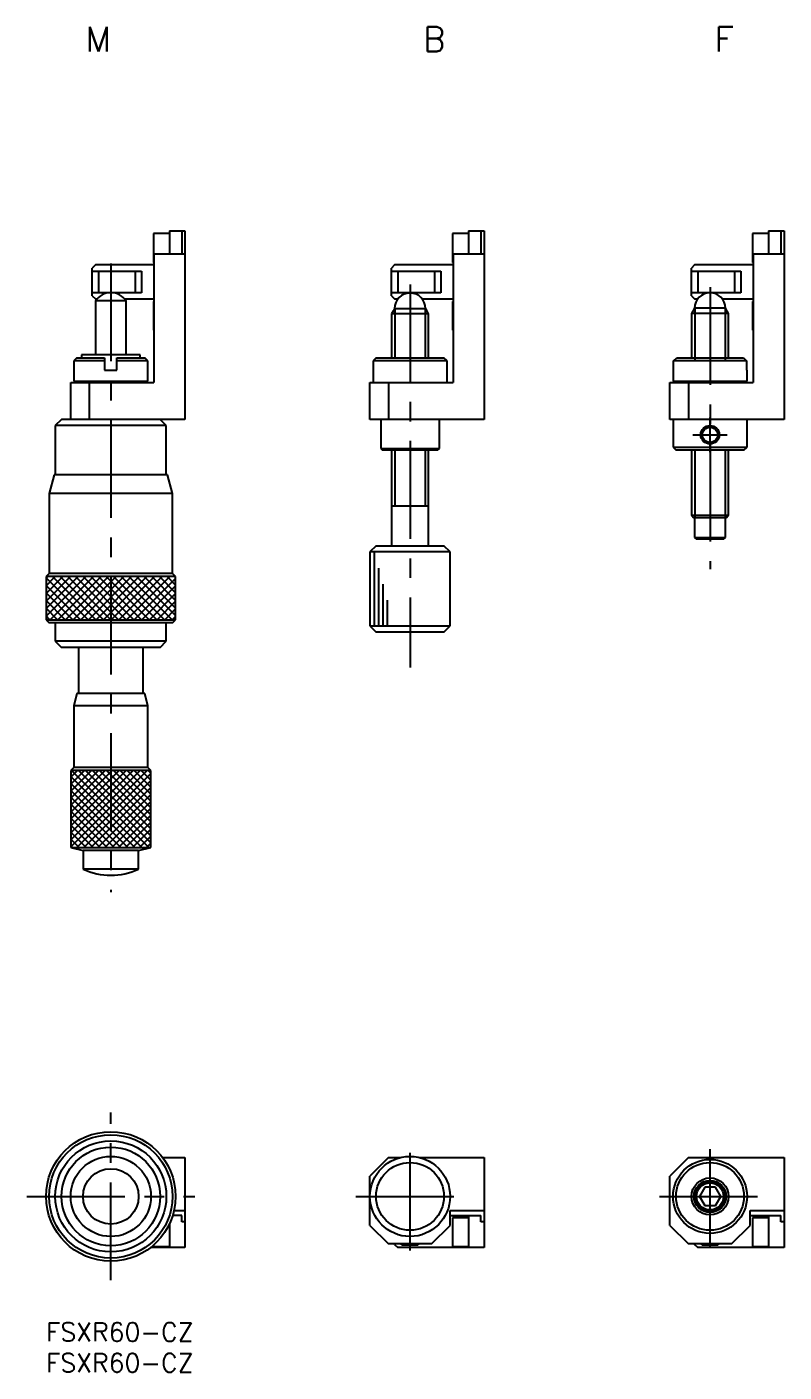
# Model space of a CAD drawing. Extents: x -3 to 277, y -8 to 210.
# Drawn here: x -3.1 to 119.6, y -8 to 210.2 of the extents above; entities that cross this region are included whole.
import ezdxf

# ---------------------------------------------------------------- set-up
doc = ezdxf.new("R2010")
doc.units = 0
doc.header["$LTSCALE"] = 0.5
doc.linetypes.add('CENTER', pattern=[50.8, 31.75, -6.35, 6.35, -6.35])
for name, color, linetype in [('MSM_CENTER', 1, 'CENTER'), ('MSM_CONTINUOUS', 7, 'CONTINUOUS'), ('MSM_NARROW', 5, 'CONTINUOUS'), ('MSM_PART_NUMBER', 7, 'CONTINUOUS')]:
    doc.layers.add(name, color=color, linetype=linetype)
doc.styles.get("Standard").update_dxf_attribs({"font": 'txt.shx', "height": 3, "bigfont": 'bigfont.shx'})

# ---------------------------------------------------------------- blocks, each defined once
blk = doc.blocks.new('*U4')
at = {"layer": 'MSM_PART_NUMBER'}
blk.add_text('FSXR60-CZ', height=3, dxfattribs=at).set_placement((0, -3))
blk = doc.blocks.new('*U5')
at = {"layer": 'MSM_PART_NUMBER'}
blk.add_text('FSXR60-CZ', height=3, dxfattribs=at).set_placement((0, -8))

msp = doc.modelspace()

# ---------------------------------------------------------------- linework, layer by layer
at = {"layer": 'MSM_CENTER'}
for p, q in [((10.5, 171.85), (10.5, 69.85)), ((59.01, 168.45), (59.01, 106.29)), ((107.64, 168.01), (107.64, 122.28)), ((107.64, 141.25), (107.64, 146.85)), ((104.84, 144.05), (110.44, 144.05)), ((10.5, 6.9), (10.5, 34.1)), ((59.01, 11.7), (59.01, 29.3)), ((107.64, 12.3), (107.64, 28.7)), ((-3.1, 20.5), (24.1, 20.5)), ((50.21, 20.5), (67.81, 20.5)), ((99.44, 20.5), (115.84, 20.5))]:
    msp.add_line(p, q, dxfattribs=at)
at = {"layer": 'MSM_CONTINUOUS'}
for p, q in [((20, 177.15), (20, 173.35)), ((20, 177.15), (22.5, 177.15)), ((22, 177.15), (22, 173.35)), ((22.5, 177.15), (22.5, 146.55)), ((68.51, 177.15), (68.51, 173.35)), ((68.51, 177.15), (71.01, 177.15)), ((70.51, 177.15), (70.51, 173.35)), ((71.01, 177.15), (71.01, 146.55)), ((117.14, 177.15), (117.14, 173.35)), ((117.14, 177.15), (119.64, 177.15)), ((119.14, 177.15), (119.14, 173.35)), ((119.64, 177.15), (119.64, 146.55)), ((20, 176.7), (17.4, 176.7)), ((17.4, 176.7), (17.4, 172)), ((68.51, 176.7), (65.91, 176.7)), ((65.91, 176.7), (65.91, 172)), ((117.14, 176.7), (114.54, 176.7)), ((114.54, 176.7), (114.54, 172)), ((17.5, 173.35), (17.5, 152.55)), ((22.5, 173.35), (17.5, 173.35)), ((71.01, 173.35), (66.01, 173.35)), ((66.01, 173.35), (66.01, 152.55)), ((114.64, 173.35), (114.64, 152.55)), ((119.64, 173.35), (114.64, 173.35)), ((8, 171.6), (7.5, 171.1)), ((7.5, 166.6), (7.5, 171.1)), ((7.5, 170.6), (15.5, 170.6)), ((17.5, 171.6), (8, 171.6)), ((8.5, 170.6), (8.5, 167.1)), ((14.5, 167.1), (14.5, 170.6)), ((15.5, 170.6), (15.5, 167.1)), ((17.4, 172), (17.5, 172)), ((56.51, 171.6), (56.01, 171.1)), ((56.01, 166.6), (56.01, 171.1)), ((56.01, 170.6), (64.01, 170.6)), ((66.01, 171.6), (56.51, 171.6)), ((57.01, 170.6), (57.01, 167.1)), ((63.01, 167.1), (63.01, 170.6)), ((64.01, 170.6), (64.01, 167.1)), ((65.91, 172), (66.01, 172)), ((105.14, 171.6), (104.64, 171.1)), ((104.64, 166.6), (104.64, 171.1)), ((104.64, 170.6), (112.64, 170.6)), ((114.64, 171.6), (105.14, 171.6)), ((105.64, 170.6), (105.64, 167.1)), ((111.64, 167.1), (111.64, 170.6)), ((112.64, 170.6), (112.64, 167.1)), ((114.54, 172), (114.64, 172)), ((15.5, 167.1), (7.5, 167.1)), ((7.5, 166.6), (8, 166.1)), ((8, 166.1), (8.26, 166.1)), ((12.74, 166.1), (17.5, 166.1)), ((64.01, 167.1), (56.01, 167.1)), ((56.01, 166.6), (56.51, 166.1)), ((56.51, 166.1), (57.05, 166.1)), ((60.98, 166.1), (66.01, 166.1)), ((112.64, 167.1), (104.64, 167.1)), ((104.64, 166.6), (105.14, 166.1)), ((105.14, 166.1), (105.64, 166.1)), ((109.64, 166.1), (114.64, 166.1)), ((8, 165.76), (8, 157.05)), ((13, 165.76), (8, 165.76)), ((13, 157.05), (13, 165.76)), ((17.4, 165.7), (17.4, 161)), ((17.5, 165.7), (17.4, 165.7)), ((56.26, 164.12), (56.01, 163.68)), ((56.01, 163.68), (56.01, 156.55)), ((62.01, 163.68), (56.01, 163.68)), ((56.51, 164.55), (56.26, 164.12)), ((56.51, 164.55), (61.51, 164.55)), ((61.76, 164.12), (61.51, 164.55)), ((62.01, 163.68), (61.76, 164.12)), ((62.01, 156.55), (62.01, 163.68)), ((65.91, 165.7), (65.91, 161)), ((66.01, 165.7), (65.91, 165.7)), ((105.14, 164.6), (104.64, 163.73)), ((104.64, 163.73), (104.64, 156.55)), ((110.64, 163.73), (104.64, 163.73)), ((110.14, 164.6), (105.14, 164.6)), ((110.64, 163.73), (110.14, 164.6)), ((110.64, 156.55), (110.64, 163.73)), ((114.54, 165.7), (114.54, 161)), ((114.64, 165.7), (114.54, 165.7)), ((17.4, 161), (17.5, 161)), ((65.91, 161), (66.01, 161)), ((114.54, 161), (114.64, 161)), ((5, 156.55), (4.5, 156.05)), ((9.5, 156.05), (4.5, 156.05)), ((4.5, 156.05), (4.5, 152.75)), ((5, 156.55), (9.5, 156.55)), ((15.25, 157.05), (5.75, 157.05)), ((5.75, 157.05), (5.75, 156.55)), ((9.5, 156.55), (9.5, 154.55)), ((11.5, 156.55), (16, 156.55)), ((11.5, 154.55), (11.5, 156.55)), ((16.5, 156.05), (11.5, 156.05)), ((15.25, 156.55), (15.25, 157.05)), ((16.5, 156.05), (16, 156.55)), ((16.5, 152.75), (16.5, 156.05)), ((53.51, 156.55), (53.01, 156.05)), ((65.01, 156.05), (53.01, 156.05)), ((53.01, 156.05), (53.01, 152.55)), ((53.51, 156.55), (64.51, 156.55)), ((65.01, 156.05), (64.51, 156.55)), ((65.01, 152.55), (65.01, 156.05)), ((101.73, 156.05), (102.24, 156.55)), ((113.56, 156.05), (101.73, 156.05)), ((101.73, 154.55), (101.73, 156.05)), ((102.24, 156.55), (113.05, 156.55)), ((113.05, 156.55), (113.56, 156.05)), ((113.56, 156.05), (113.56, 154.55)), ((9.5, 154.55), (11.5, 154.55)), ((101.64, 154.55), (101.64, 152.75)), ((101.64, 154.55), (101.73, 154.55)), ((113.56, 154.55), (113.64, 154.55)), ((113.64, 152.75), (113.64, 154.55)), ((4, 146.55), (4, 152.55)), ((4, 152.55), (17.5, 152.55)), ((4.5, 152.75), (16.5, 152.75)), ((4.5, 152.75), (4.7, 152.55)), ((7, 152.55), (7, 146.55)), ((16.3, 152.55), (16.5, 152.75)), ((52.51, 146.55), (52.51, 152.55)), ((52.51, 152.55), (66.01, 152.55)), ((55.51, 152.55), (55.51, 146.55)), ((101.14, 146.55), (101.14, 152.55)), ((101.14, 152.55), (114.64, 152.55)), ((101.64, 152.75), (113.64, 152.75)), ((101.64, 152.75), (101.84, 152.55)), ((104.14, 152.55), (104.14, 146.55)), ((113.44, 152.55), (113.64, 152.75)), ((2.5, 146.55), (1.5, 145.55)), ((22.5, 146.55), (2.5, 146.55)), ((19.5, 145.55), (18.5, 146.55)), ((71.01, 146.55), (52.51, 146.55)), ((54.26, 146.55), (54.26, 141.85)), ((63.76, 141.85), (63.76, 146.55)), ((119.64, 146.55), (101.14, 146.55)), ((101.64, 146.55), (101.64, 142.05)), ((113.64, 142.05), (113.64, 146.55)), ((19.5, 145.55), (1.5, 145.55)), ((1.5, 145.55), (1.5, 137.55)), ((19.5, 137.55), (19.5, 145.55)), ((54.26, 141.85), (63.76, 141.85)), ((54.26, 141.85), (54.56, 141.55)), ((63.46, 141.55), (63.76, 141.85)), ((101.64, 142.05), (113.64, 142.05)), ((101.64, 142.05), (102.14, 141.55)), ((113.14, 141.55), (113.64, 142.05)), ((63.46, 141.55), (54.56, 141.55)), ((56.01, 141.55), (56.01, 126.05)), ((62.01, 126.05), (62.01, 141.55)), ((113.14, 141.55), (102.14, 141.55)), ((104.64, 141.55), (104.64, 131)), ((110.64, 131), (110.64, 141.55)), ((1.3, 137.55), (0.5, 134.55)), ((19.7, 137.55), (1.3, 137.55)), ((20.5, 134.55), (19.7, 137.55)), ((20.5, 134.55), (0.5, 134.55)), ((0.5, 134.55), (0.5, 121.55)), ((20.5, 121.55), (20.5, 134.55)), ((56.01, 132.55), (62.01, 132.55)), ((104.64, 131), (110.64, 131)), ((104.64, 131), (105.04, 130.6)), ((110.24, 130.6), (110.64, 131)), ((110.24, 130.6), (105.04, 130.6)), ((105.14, 130.6), (105.14, 127.4)), ((110.14, 127.4), (110.14, 130.6)), ((105.14, 127.4), (110.14, 127.4)), ((105.14, 127.4), (105.44, 127.1)), ((109.84, 127.1), (105.44, 127.1)), ((109.84, 127.1), (110.14, 127.4)), ((53.51, 126.05), (52.51, 125.05)), ((65.51, 125.05), (52.51, 125.05)), ((52.51, 125.05), (52.51, 113.05)), ((53.51, 126.05), (64.51, 126.05)), ((65.51, 125.05), (64.51, 126.05)), ((65.51, 113.05), (65.51, 125.05)), ((0.5, 121.55), (0, 121.05)), ((21, 121.05), (0, 121.05)), ((0, 121.05), (0, 114.05)), ((20.5, 121.55), (0.5, 121.55)), ((21, 121.05), (20.5, 121.55)), ((21, 114.05), (21, 121.05)), ((0, 114.05), (0.5, 113.55)), ((0, 114.05), (21, 114.05)), ((20.5, 113.55), (0.5, 113.55)), ((1.5, 113.55), (1.5, 110.55)), ((19.5, 110.55), (19.5, 113.55)), ((20.5, 113.55), (21, 114.05)), ((52.51, 113.05), (65.51, 113.05)), ((52.51, 113.05), (53.51, 112.05)), ((64.51, 112.05), (53.51, 112.05)), ((64.51, 112.05), (65.51, 113.05)), ((19.5, 110.55), (1.5, 110.55)), ((1.5, 110.55), (2.5, 109.55)), ((18.5, 109.55), (2.5, 109.55)), ((5.25, 109.55), (5.25, 102.1)), ((15.75, 102.1), (15.75, 109.55)), ((18.5, 109.55), (19.5, 110.55)), ((5, 102.1), (4.5, 100.1)), ((16, 102.1), (5, 102.1)), ((16.5, 100.1), (16, 102.1)), ((4.5, 100.1), (4.5, 90.1)), ((16.5, 100.1), (4.5, 100.1)), ((16.5, 90.1), (16.5, 100.1)), ((4.5, 90.1), (4, 89.6)), ((17, 89.6), (4, 89.6)), ((4, 89.6), (4, 77.1)), ((16.5, 90.1), (4.5, 90.1)), ((17, 89.6), (16.5, 90.1)), ((17, 77.1), (17, 89.6)), ((4, 77.1), (6, 76.6)), ((4, 77.1), (17, 77.1)), ((15, 76.6), (6, 76.6)), ((6, 76.6), (6, 73.61)), ((15, 76.6), (17, 77.1)), ((15, 73.61), (15, 76.6)), ((15, 73.61), (6, 73.61)), ((18.9, 26.8), (22.5, 26.8)), ((22.5, 26.8), (22.5, 12.2)), ((55.51, 26.8), (52.51, 23.8)), ((55.51, 26.8), (57.41, 26.8)), ((60.61, 26.8), (71.01, 26.8)), ((71.01, 26.8), (71.01, 12.2)), ((104.14, 26.8), (101.14, 23.8)), ((104.14, 26.8), (119.64, 26.8)), ((119.64, 26.8), (119.64, 12.2)), ((52.51, 15.8), (52.51, 23.8)), ((101.14, 15.8), (101.14, 23.8)), ((106.78, 22), (105.91, 20.5)), ((108.51, 22), (106.78, 22)), ((109.38, 20.5), (108.51, 22)), ((105.91, 20.5), (106.78, 19)), ((108.51, 19), (109.38, 20.5)), ((20.74, 18.2), (22.5, 18.2)), ((65.51, 15.8), (65.51, 18.2)), ((65.51, 18.2), (71.01, 18.2)), ((106.78, 19), (108.51, 19)), ((114.14, 15.8), (114.14, 18.2)), ((114.14, 18.2), (119.64, 18.2)), ((20, 16.03), (20, 12.2)), ((22, 17.4), (20.53, 17.4)), ((22, 16.4), (22, 17.4)), ((22.5, 16.4), (22, 16.4)), ((52.51, 15.8), (55.51, 12.8)), ((62.51, 12.8), (65.51, 15.8)), ((65.51, 17.4), (70.51, 17.4)), ((68.51, 17.05), (65.91, 17.05)), ((65.91, 17.05), (65.91, 12.35)), ((68.51, 17.4), (68.51, 12.2)), ((70.51, 16.4), (70.51, 17.4)), ((71.01, 16.4), (70.51, 16.4)), ((101.14, 15.8), (104.14, 12.8)), ((111.14, 12.8), (114.14, 15.8)), ((114.14, 17.4), (119.14, 17.4)), ((117.14, 17.05), (114.54, 17.05)), ((114.54, 17.05), (114.54, 12.35)), ((117.14, 17.4), (117.14, 12.2)), ((119.14, 16.4), (119.14, 17.4)), ((119.64, 16.4), (119.14, 16.4)), ((22.5, 12.2), (16.93, 12.2)), ((17.4, 12.59), (17.4, 12.35)), ((17.4, 12.35), (20, 12.35)), ((62.51, 12.8), (55.51, 12.8)), ((56.51, 12.7), (56.41, 12.8)), ((56.51, 12.8), (56.51, 12.7)), ((56.51, 12.7), (57.01, 12.2)), ((71.01, 12.2), (57.01, 12.2)), ((57.51, 12.8), (57.51, 12.79)), ((57.51, 12.79), (60.51, 12.79)), ((57.51, 12.79), (57.76, 12.66)), ((57.76, 12.66), (60.26, 12.66)), ((60.26, 12.66), (60.51, 12.79)), ((60.51, 12.79), (60.51, 12.8)), ((65.91, 12.35), (68.51, 12.35)), ((111.14, 12.8), (104.14, 12.8)), ((105.04, 12.8), (105.64, 12.2)), ((105.14, 12.8), (105.14, 12.7)), ((119.64, 12.2), (105.64, 12.2)), ((106.14, 12.8), (106.14, 12.79)), ((106.14, 12.79), (109.14, 12.79)), ((106.14, 12.79), (106.39, 12.66)), ((106.39, 12.66), (108.89, 12.66)), ((108.89, 12.66), (109.14, 12.79)), ((109.14, 12.79), (109.14, 12.8)), ((114.54, 12.35), (117.14, 12.35))]:
    msp.add_line(p, q, dxfattribs=at)
for centre, radius in [((107.64, 144.05), 1.23), ((10.5, 20.5), 10.5), ((10.5, 20.5), 10), ((10.5, 20.5), 9), ((10.5, 20.5), 8), ((10.5, 20.5), 6.5), ((59.01, 20.5), 6.5), ((107.64, 20.5), 6), ((10.5, 20.5), 4.5), ((59.01, 20.5), 5.5), ((107.64, 20.5), 5.5), ((107.64, 20.5), 3), ((107.64, 20.5), 2.6), ((107.64, 20.5), 2.5), ((107.64, 20.5), 2.2)]:
    msp.add_circle(centre, radius, dxfattribs=at)
for centre, radius, start, end in [((10.5, 164.1), 3, 33.5573, 146.4427), ((59.01, 164.55), 2.5, 0, 180), ((107.64, 164.6), 2.5, 0, 180), ((10.5, 83.1), 10.5, 244.6231, 295.3769)]:
    msp.add_arc(centre, radius, start, end, dxfattribs=at)
at = {"layer": 'MSM_NARROW'}
for p, q in [((56.56, 164.55), (56.56, 156.55)), ((61.47, 164.55), (61.47, 156.55)), ((105.19, 164.6), (105.19, 156.05)), ((110.1, 164.6), (110.1, 156.05)), ((56.56, 141.55), (56.56, 132.55)), ((61.47, 141.55), (61.47, 132.55)), ((105.19, 141.55), (105.19, 130.6)), ((110.1, 141.55), (110.1, 130.6)), ((53.21, 125.05), (53.21, 113.05)), ((53.91, 122.44), (53.91, 113.05)), ((0, 120.8), (0.25, 121.05)), ((0, 119.56), (1.49, 121.05)), ((0, 118.33), (2.72, 121.05)), ((0, 117.09), (3.96, 121.05)), ((0, 115.85), (5.2, 121.05)), ((0, 114.61), (6.44, 121.05)), ((6.82, 114.05), (0, 120.87)), ((0.67, 114.05), (7.67, 121.05)), ((8.05, 114.05), (1.05, 121.05)), ((1.91, 114.05), (8.91, 121.05)), ((9.29, 114.05), (2.29, 121.05)), ((3.15, 114.05), (10.15, 121.05)), ((10.53, 114.05), (3.53, 121.05)), ((4.39, 114.05), (11.39, 121.05)), ((11.77, 114.05), (4.77, 121.05)), ((5.62, 114.05), (12.62, 121.05)), ((13, 114.05), (6, 121.05)), ((6.86, 114.05), (13.86, 121.05)), ((14.24, 114.05), (7.24, 121.05)), ((8.1, 114.05), (15.1, 121.05)), ((15.48, 114.05), (8.48, 121.05)), ((9.34, 114.05), (16.34, 121.05)), ((16.72, 114.05), (9.72, 121.05)), ((10.57, 114.05), (17.57, 121.05)), ((17.95, 114.05), (10.95, 121.05)), ((11.81, 114.05), (18.81, 121.05)), ((19.19, 114.05), (12.19, 121.05)), ((13.05, 114.05), (20.05, 121.05)), ((20.43, 114.05), (13.43, 121.05)), ((14.29, 114.05), (21, 120.76)), ((21, 114.72), (14.67, 121.05)), ((21, 115.95), (15.9, 121.05)), ((21, 117.19), (17.14, 121.05)), ((21, 118.43), (18.38, 121.05)), ((21, 119.67), (19.62, 121.05)), ((21, 120.9), (20.85, 121.05)), ((5.58, 114.05), (0, 119.63)), ((4.34, 114.05), (0, 118.39)), ((15.52, 114.05), (21, 119.53)), ((16.76, 114.05), (21, 118.29)), ((54.61, 119.83), (54.61, 113.05)), ((3.1, 114.05), (0, 117.15)), ((1.87, 114.05), (0, 115.92)), ((18, 114.05), (21, 117.05)), ((19.24, 114.05), (21, 115.81)), ((55.31, 117.21), (55.31, 113.05)), ((0.63, 114.05), (0, 114.68)), ((20.47, 114.05), (21, 114.58)), ((4, 88.5), (5.1, 89.6)), ((4, 87.37), (6.23, 89.6)), ((4, 86.24), (7.36, 89.6)), ((4, 85.11), (8.49, 89.6)), ((4, 83.99), (9.61, 89.6)), ((4, 82.86), (10.74, 89.6)), ((4, 81.73), (11.87, 89.6)), ((4, 80.61), (12.99, 89.6)), ((4, 79.48), (14.12, 89.6)), ((4, 78.35), (15.25, 89.6)), ((4, 77.23), (16.37, 89.6)), ((16.65, 77.1), (4.15, 89.6)), ((17, 77.88), (5.28, 89.6)), ((17, 79.01), (6.41, 89.6)), ((17, 80.13), (7.53, 89.6)), ((17, 81.26), (8.66, 89.6)), ((17, 82.39), (9.79, 89.6)), ((17, 83.52), (10.92, 89.6)), ((17, 84.64), (12.04, 89.6)), ((17, 85.77), (13.17, 89.6)), ((17, 86.9), (14.3, 89.6)), ((17, 88.02), (15.42, 89.6)), ((17, 89.15), (16.55, 89.6)), ((15.53, 77.1), (4, 88.63)), ((14.4, 77.1), (4, 87.5)), ((5, 77.1), (17, 89.1)), ((6.13, 77.1), (17, 87.97)), ((13.27, 77.1), (4, 86.37)), ((12.15, 77.1), (4, 85.25)), ((7.26, 77.1), (17, 86.84)), ((8.38, 77.1), (17, 85.72)), ((11.02, 77.1), (4, 84.12)), ((9.89, 77.1), (4, 82.99)), ((9.51, 77.1), (17, 84.59)), ((10.64, 77.1), (17, 83.46)), ((8.77, 77.1), (4, 81.87)), ((11.76, 77.1), (17, 82.34)), ((12.89, 77.1), (17, 81.21)), ((7.64, 77.1), (4, 80.74)), ((6.51, 77.1), (4, 79.61)), ((14.02, 77.1), (17, 80.08)), ((15.14, 77.1), (17, 78.96)), ((5.38, 77.1), (4, 78.48)), ((4.26, 77.1), (4, 77.36)), ((16.27, 77.1), (17, 77.83))]:
    msp.add_line(p, q, dxfattribs=at)
for centre, radius in [((107.64, 144.05), 1.5), ((107.64, 20.5), 2.46)]:
    msp.add_circle(centre, radius, dxfattribs=at)

# ---------------------------------------------------------------- block references
at = {"layer": 'MSM_CONTINUOUS'}
for name in ['*U4', '*U5']:
    msp.add_blockref(name, (0, 0), dxfattribs=at)

# ---------------------------------------------------------------- texts
at = {"layer": 'MSM_PART_NUMBER'}
for s, p in [('M', (6.42, 206.22)), ('B', (61.14, 206.22)), ('F', (108.4, 206.22))]:
    msp.add_text(s, height=4, dxfattribs=at).set_placement(p)

doc.saveas('drawing.dxf')
